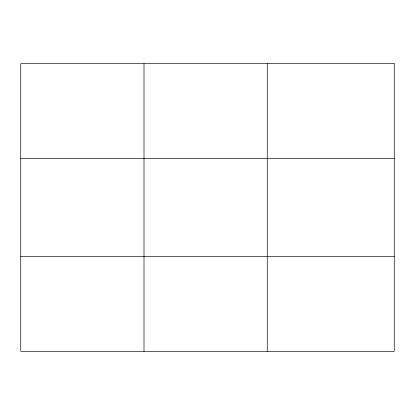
<?xml version="1.0" encoding="UTF-8"?>
<svg xmlns="http://www.w3.org/2000/svg" width="415" height="415" viewBox="0 0 415 415"><rect width="100%" height="100%" fill="white"/><g stroke="black" fill="none" stroke-linecap="round" stroke-linejoin="round"><path stroke-width="0.62" d="M144.005 351.308L144.005 63.692M267.26 351.308L267.26 63.692M20.75 158.608L394.25 158.608M20.75 256.392L394.25 256.392M394.25 63.692L394.25 351.308L20.75 351.308L20.75 63.692L394.25 63.692"/></g></svg>
